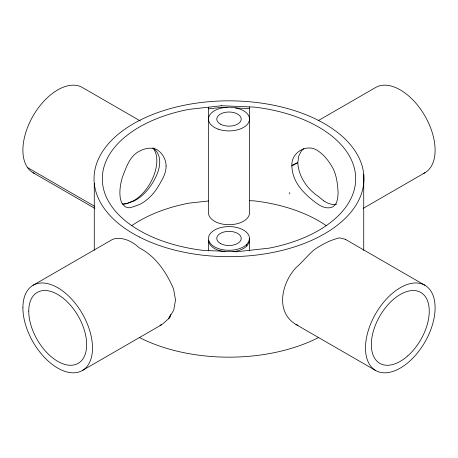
<?xml version="1.0" encoding="UTF-8"?>
<svg xmlns="http://www.w3.org/2000/svg" width="458" height="458" viewBox="0 0 458 458"><rect width="100%" height="100%" fill="white"/><g stroke="black" fill="none" stroke-linecap="round" stroke-linejoin="round"><path stroke-width="0.69" d="M291.883 166.002C290.819 152.508 307.072 142.856 318.047 150.911A32.804 17.53 63.4 0 1 333.212 168.836C336.75 176.238 337.672 184.585 338.101 192.692C337.838 197.598 337.632 203.466 333.212 206.569A32.804 17.53 63.4 0 1 318.047 204.268C305.194 195.137 292.296 182.914 291.883 166.002L297.792 162.59L298.742 156.058L301.496 150.699L303.894 148.61M246.765 244.36A20.513 11.845 0 0 1 213.285 246.049A20.513 11.845 0 0 1 221.987 227.305A20.513 11.845 0 0 1 249.513 238.435L248.814 241.503L246.765 244.36L246.765 246.032A20.513 11.845 0 0 1 233.007 251.723M249.513 240.112L248.814 243.175L246.765 246.032M170.84 314.406L168.561 318.774L162.47 324.115M170.307 316.638L168.561 318.774L173.759 310.118L175.523 300.07L173.542 288.866C166.403 272.378 155.766 256.291 139.364 247.915C132.408 241.332 122.395 236.328 112.777 239.259L33.096 285.26M318.241 120.631L375.675 87.472A49.229 28.425 60 0 1 425.482 116.91A49.229 28.425 60 0 1 423.713 173.364M82.326 370.528L161.989 324.533L159.991 325.232M363.137 208.401L424.904 172.74M291.986 165.304L297.792 162.59C298.542 176.359 306.969 188.73 318.224 196.356L323.863 200.913M123.317 204.428L127.753 203.22L133.73 200.678A32.678 18.864 -60 0 0 154.157 174.675A32.678 18.864 -60 0 0 152.823 147.951M128.097 203.071L134.137 200.913M208.487 108.861L221.517 107.412L227.116 107.647M208.487 200.976L189.04 203.134A126.689 73.143 0 0 0 131.83 225.611M235.515 107.996L249.513 108.58M249.513 200.69L254.511 200.896A126.689 73.143 0 0 1 326.239 225.662M424.904 285.26A49.229 28.425 -60 0 0 366.669 336.905A49.229 28.425 -60 0 0 409.297 361.517A49.229 28.425 -60 0 0 424.904 285.26L345.235 239.265L339.412 237.839C330.332 240.101 321.928 244.412 314.205 249.77C307.65 255.312 302.475 262.085 295.994 267.678C281.779 282.918 274.834 311.824 295.994 324.522L375.675 370.528M295.994 324.522L297.981 325.272M140.383 120.998L82.326 87.472A49.229 28.425 -60 0 0 32.518 116.91A49.229 28.425 -60 0 0 34.287 173.364M27.566 167.605L94.754 206.375M33.096 172.74L94.858 208.396M153.19 148.003C164.96 157.438 158.577 173.857 151.65 184.345A32.804 20.249 -56.3 0 1 134.137 200.913M345.235 239.265L345.555 239.591M289.685 192.566L289.708 193.952M363.732 174.154L363.732 250.411M249.513 106.903L249.513 212.867A20.513 11.845 0 0 1 229 224.706A20.513 11.845 0 0 1 208.487 212.867L208.487 107.189M249.513 238.435L249.513 250.6M208.487 250.932L208.487 240.112A20.513 11.845 0 0 0 224.993 251.723M94.268 183.355L94.268 250.349M318.613 337.512A134.967 77.923 0 0 1 139.364 337.5M127.753 203.22A32.678 18.864 -60 0 1 122.177 203.776M336.596 204.188A32.804 17.53 63.4 0 1 323.863 200.913M166.111 166.014C166.105 174.229 161.439 180.95 157.466 187.7A32.804 20.249 -56.3 0 1 139.953 204.268L133.725 206.673L129.225 207.84L125.36 206.896L122.395 203.896A32.186 14.742 -68.6 0 1 122.389 177.217C126.219 167.571 129.728 155.628 139.953 150.911A32.804 20.249 -56.3 0 1 157.466 149.966C162.75 153.642 166.036 159.499 166.111 166.014M221.517 105.741L189.04 109.347A126.689 73.143 0 0 0 102.529 183.074A126.689 73.143 0 0 0 203.489 250.406L236.483 251.774L268.961 248.167A126.689 73.143 0 0 0 355.471 174.441A126.689 73.143 0 0 0 254.511 107.109L221.517 105.741M139.364 237.015A134.967 77.923 0 0 0 361.202 194.444A134.967 77.923 0 0 0 186.435 104.813A134.967 77.923 0 0 0 139.364 237.015M407.786 355.866A40.951 23.644 -60 0 0 420.765 292.427A40.951 23.644 -60 0 0 372.32 335.388A40.951 23.644 -60 0 0 407.786 355.866M220.35 243.433A12.234 7.065 0 0 0 240.816 240.267A12.234 7.065 0 0 0 225.834 231.611A12.234 7.065 0 0 0 220.35 243.433M22.9 307.799A49.229 28.425 60 0 0 75.112 372.749A49.229 28.425 60 0 0 75.112 303.133A49.229 28.425 60 0 0 22.9 307.799M220.35 124.072A12.234 7.065 0 0 0 240.816 120.906A12.234 7.065 0 0 0 225.834 112.256A12.234 7.065 0 0 0 220.35 124.072M28.751 311.177A40.951 23.644 60 0 0 72.187 365.209A40.951 23.644 60 0 0 72.187 307.295A40.951 23.644 60 0 0 28.751 311.177M218.747 129.333A20.513 11.845 0 0 0 249.513 119.08A20.513 11.845 0 0 0 218.747 108.821A20.513 11.845 0 0 0 218.747 129.333"/></g></svg>
